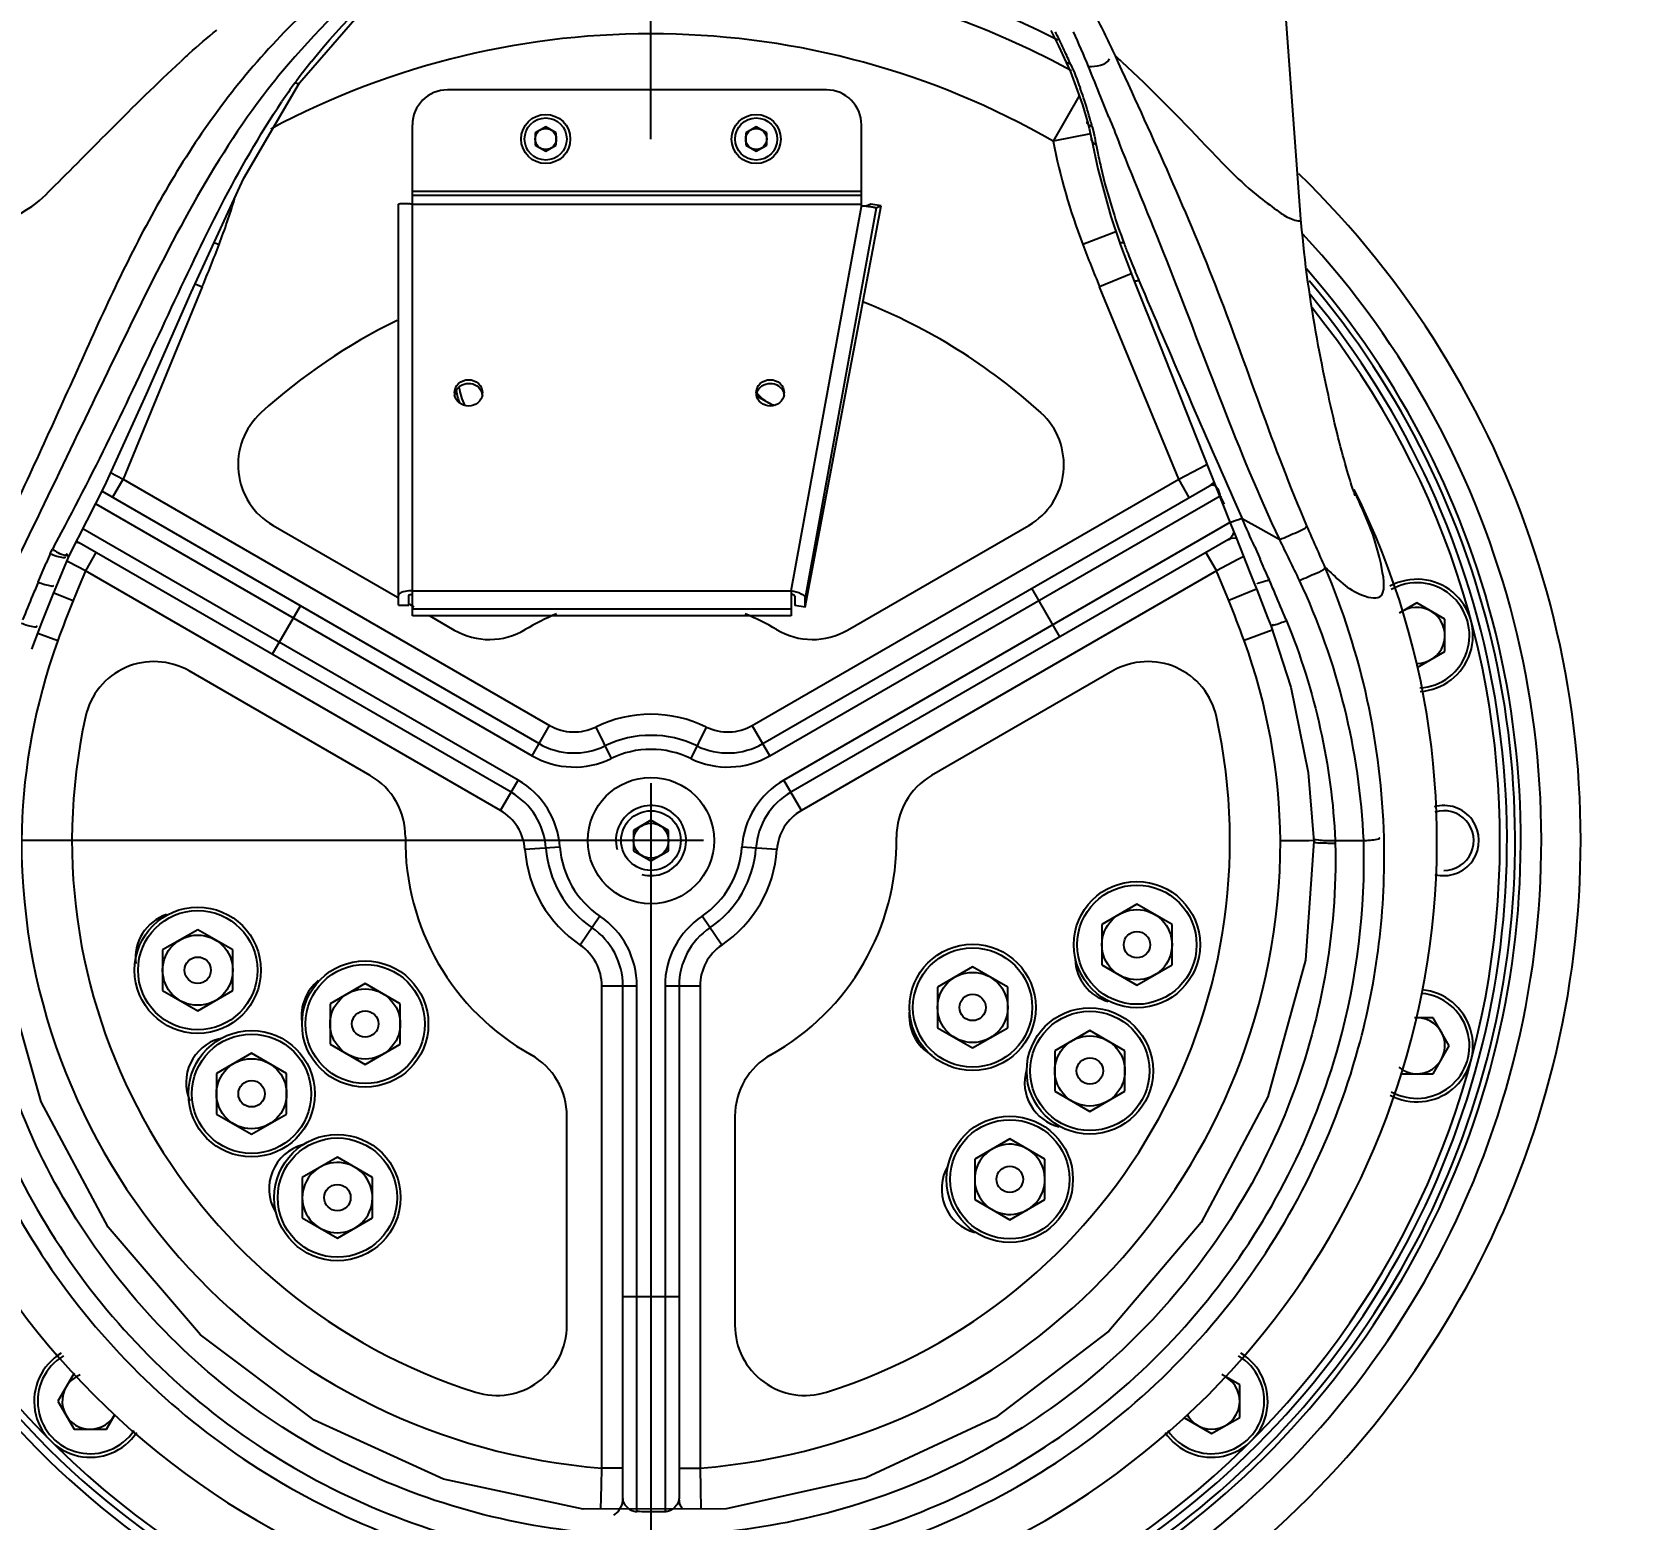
# Model space of a CAD drawing. Header units: millimetres. Extents: x 7426 to 8737, y 124 to 421.
# Drawn here: x 8497.35 to 8504.91, y 335.62 to 342.69 of the extents above; entities that cross this region are included whole.
import ezdxf

# ---------------------------------------------------------------- set-up
doc = ezdxf.new("R2010")
doc.units = ezdxf.units.MM
doc.linetypes.add('CENTER', pattern=[0.6, 0.375, -0.075, 0.075, -0.075])
for name, color, linetype in [('中心线', 7, 'Continuous'), ('外形图', 7, 'Continuous'), ('尺寸标注', 7, 'Continuous')]:
    doc.layers.add(name, color=color, linetype=linetype)
doc.styles.add('微软雅黑', font='msyh.ttc')
doc.dimstyles.new('尺寸标注_1_30比例', dxfattribs={"dimtxt": 2.1, "dimasz": 1.7, "dimexe": 0.5, "dimexo": 0.4, "dimgap": 0.5, "dimtad": 1, "dimdec": 1, "dimlfac": 30, "dimdsep": 46, "dimtxsty": '微软雅黑', "dimcen": 0.09, "dimadec": 0, "dimazin": 0, "dimtp": 0.01, "dimtm": 0.01, "dimtfac": 1, "dimtdec": 1, "dimtofl": 0, "dimtmove": 0, "dimatfit": 3, "dimfxl": 1, "dimtolj": 1, "dimarcsym": 0})

# ---------------------------------------------------------------- blocks, each defined once
blk = doc.blocks.new('*D1302')
at = {"layer": 'Defpoints', "color": 0}
for p in [(8500.291, 366.8456), (8435.7561, 338.8456), (8500.9407, 338.8456)]:
    blk.add_point(p, dxfattribs=at)
at = {"layer": '尺寸标注', "color": 0, "linetype": 'Continuous', "lineweight": -2}
for p, q in [((8499.891, 366.8456), (8435.2561, 366.8456)), ((8435.7561, 365.1456), (8435.7561, 340.5456)), ((8500.5407, 338.8456), (8435.2561, 338.8456))]:
    blk.add_line(p, q, dxfattribs=at)
at = {"layer": '尺寸标注', "color": 0}
for points in [[(8436.0394, 365.1456), (8435.4728, 365.1456), (8435.7561, 366.8456)], [(8435.4728, 340.5456), (8436.0394, 340.5456), (8435.7561, 338.8456)]]:
    blk.add_solid(points, dxfattribs=at)
at = {"layer": '尺寸标注', "color": 0, "insert": (8433.0856, 352.8456), "char_height": 2.1, "attachment_point": 2, "rotation": 90, "style": '微软雅黑'}
blk.add_mtext('\\A1;\\A1;840', dxfattribs=at)
blk = doc.blocks.new('*D1303')
at = {"layer": 'Defpoints', "color": 0}
for p in [(8435.7561, 338.8456), (8500.291, 338.8456), (8489.7818, 322.1789)]:
    blk.add_point(p, dxfattribs=at)
at = {"layer": '尺寸标注', "color": 0, "linetype": 'Continuous', "lineweight": -2}
for p, q in [((8499.891, 338.8456), (8435.2561, 338.8456)), ((8435.7561, 323.8789), (8435.7561, 337.1456)), ((8489.3818, 322.1789), (8435.2561, 322.1789))]:
    blk.add_line(p, q, dxfattribs=at)
at = {"layer": '尺寸标注', "color": 0}
for points in [[(8436.0394, 337.1456), (8435.4728, 337.1456), (8435.7561, 338.8456)], [(8435.4728, 323.8789), (8436.0394, 323.8789), (8435.7561, 322.1789)]]:
    blk.add_solid(points, dxfattribs=at)
at = {"layer": '尺寸标注', "color": 0, "insert": (8433.0843, 330.5122), "char_height": 2.1, "attachment_point": 2, "rotation": 90, "style": '微软雅黑'}
blk.add_mtext('\\A1;\\A1;500', dxfattribs=at)
blk = doc.blocks.new('*D1304')
at = {"layer": 'Defpoints', "color": 0}
for p in [(8500.291, 339.5177), (8494.6243, 322.9985), (8500.291, 311.0744)]:
    blk.add_point(p, dxfattribs=at)
at = {"layer": '外形图', "color": 0, "linetype": 'Continuous', "lineweight": -2}
for p, q in [((8500.291, 339.1177), (8500.291, 310.5744)), ((8494.6243, 322.5985), (8494.6243, 310.5744)), ((8496.3243, 311.0744), (8498.591, 311.0744))]:
    blk.add_line(p, q, dxfattribs=at)
at = {"layer": '外形图', "color": 0}
for points in [[(8496.3243, 311.3577), (8496.3243, 310.791), (8494.6243, 311.0744)], [(8498.591, 310.791), (8498.591, 311.3577), (8500.291, 311.0744)]]:
    blk.add_solid(points, dxfattribs=at)
at = {"layer": '外形图', "color": 0, "insert": (8497.4577, 313.7557), "char_height": 2.1, "attachment_point": 2, "style": '微软雅黑'}
blk.add_mtext('\\A1;\\A1;170', dxfattribs=at)
blk = doc.blocks.new('*D1307')
at = {"layer": 'Defpoints', "color": 0}
for p in [(8500.291, 392.6122), (8561.0415, 322.1789), (8566.9943, 322.1789)]:
    blk.add_point(p, dxfattribs=at)
at = {"layer": '尺寸标注', "color": 0, "lineweight": -2}
for p, q in [((8500.691, 392.6122), (8567.4943, 392.6122)), ((8566.9943, 390.9122), (8566.9943, 323.8789)), ((8561.4415, 322.1789), (8567.4943, 322.1789))]:
    blk.add_line(p, q, dxfattribs=at)
at = {"layer": '尺寸标注', "color": 0}
for points in [[(8567.2776, 390.9122), (8566.7109, 390.9122), (8566.9943, 392.6122)], [(8566.7109, 323.8789), (8567.2776, 323.8789), (8566.9943, 322.1789)]]:
    blk.add_solid(points, dxfattribs=at)
at = {"layer": '尺寸标注', "color": 0, "insert": (8565.4036, 357.3956), "char_height": 2.1, "attachment_point": 5, "rotation": 90, "style": '微软雅黑'}
blk.add_mtext('\\A1;\\A1;2113', dxfattribs=at)
blk = doc.blocks.new('*D1309')
at = {"layer": 'Defpoints', "color": 0}
for p in [(8554.0577, 338.8456), (8494.6243, 318.1913), (8554.0577, 277.8046)]:
    blk.add_point(p, dxfattribs=at)
at = {"layer": '尺寸标注', "color": 0, "lineweight": -2}
for p, q in [((8554.0577, 338.4456), (8554.0577, 277.3046)), ((8494.6243, 317.7913), (8494.6243, 277.3046)), ((8496.3243, 277.8046), (8552.3577, 277.8046))]:
    blk.add_line(p, q, dxfattribs=at)
at = {"layer": '尺寸标注', "color": 0}
for points in [[(8496.3243, 278.088), (8496.3243, 277.5213), (8494.6243, 277.8046)], [(8552.3577, 277.5213), (8552.3577, 278.088), (8554.0577, 277.8046)]]:
    blk.add_solid(points, dxfattribs=at)
at = {"layer": '尺寸标注', "color": 0, "insert": (8524.341, 279.3953), "char_height": 2.1, "attachment_point": 5, "style": '微软雅黑'}
blk.add_mtext('\\A1;\\A1;1783', dxfattribs=at)

msp = doc.modelspace()

# ---------------------------------------------------------------- linework, layer by layer
at = {"layer": '中心线', "color": 7, "linetype": 'CENTER', "ltscale": 50}
msp.add_line((8500.291, 342.1789), (8500.291, 366.8456), dxfattribs=at)
at = {"layer": '外形图', "color": 0, "linetype": 'Continuous'}
for p, q in [((8498.6214, 342.4458), (8498.9593, 342.8343)), ((8502.1902, 342.6952), (8502.2271, 342.6213)), ((8502.2271, 342.6213), (8502.2642, 342.5426)), ((8502.2845, 342.5348), (8502.2642, 342.5426)), ((8502.2642, 342.5426), (8502.2838, 342.4981)), ((8498.3575, 341.9931), (8498.622, 342.4462)), ((8502.2838, 342.4981), (8502.341, 342.3421)), ((8501.1243, 342.4122), (8499.3243, 342.4122)), ((8502.3253, 342.3848), (8502.2013, 342.169)), ((8502.4602, 342.2984), (8502.4282, 342.3785)), ((8502.341, 342.3421), (8502.3646, 342.2604)), ((8502.4665, 342.2826), (8502.4602, 342.2984)), ((8499.1577, 339.9127), (8499.1577, 342.2456)), ((8499.791, 342.2366), (8499.741, 342.2078)), ((8499.741, 342.2078), (8499.741, 342.15)), ((8499.841, 342.2078), (8499.791, 342.2366)), ((8499.841, 342.15), (8499.841, 342.2078)), ((8500.791, 342.2366), (8500.741, 342.2078)), ((8500.741, 342.2078), (8500.741, 342.15)), ((8500.841, 342.2078), (8500.791, 342.2366)), ((8500.841, 342.15), (8500.841, 342.2078)), ((8501.291, 341.859), (8501.291, 342.2456)), ((8502.3868, 342.237), (8502.3944, 342.2066)), ((8499.741, 342.15), (8499.791, 342.1212)), ((8499.791, 342.1212), (8499.841, 342.15)), ((8500.741, 342.15), (8500.791, 342.1212)), ((8500.791, 342.1212), (8500.841, 342.15)), ((8502.3783, 342.2039), (8502.2013, 342.169)), ((8502.3831, 342.1797), (8502.4136, 342.0377)), ((8502.4136, 342.0377), (8502.4761, 341.8103)), ((8501.291, 341.9289), (8499.1577, 341.9289)), ((8499.1577, 341.9122), (8501.291, 341.9122)), ((8499.091, 339.9644), (8499.091, 341.8684)), ((8501.291, 341.8684), (8499.1577, 341.8684)), ((8500.9577, 340.0328), (8501.291, 341.859)), ((8501.0234, 339.9538), (8501.3852, 341.8618)), ((8501.3613, 341.8505), (8501.0234, 339.9994)), ((8501.3359, 341.8697), (8501.3139, 341.8594)), ((8501.3852, 341.8618), (8501.3359, 341.8697)), ((8501.3852, 341.8618), (8501.3613, 341.8505)), ((8502.4761, 341.8103), (8502.5165, 341.6891)), ((8503.3836, 341.7456), (8503.3788, 341.7979)), ((8498.2161, 341.6871), (8498.2396, 341.6781)), ((8502.5, 341.7385), (8502.3424, 341.6781)), ((8502.5165, 341.6891), (8502.5214, 341.6753)), ((8502.5214, 341.6753), (8502.5686, 341.549)), ((8502.5729, 341.5381), (8502.4225, 341.4762)), ((8502.5686, 341.549), (8502.5867, 341.5031)), ((8498.1595, 341.4762), (8497.7836, 340.5626)), ((8498.1252, 341.4903), (8498.1595, 341.4762)), ((8502.4368, 341.4415), (8502.4225, 341.4762)), ((8502.7984, 340.5626), (8502.4368, 341.4415)), ((8500.7929, 340.9588), (8500.8735, 340.9123)), ((8502.8838, 340.7538), (8503.0409, 340.3579)), ((8502.9021, 340.6171), (8502.9335, 340.6336)), ((8497.7242, 340.5938), (8497.7836, 340.5626)), ((8497.7336, 340.476), (8497.7836, 340.5626)), ((8497.7836, 340.5626), (8499.8097, 339.3928)), ((8500.7722, 339.3928), (8502.7984, 340.5626)), ((8500.8222, 339.3062), (8502.9669, 340.5444)), ((8502.7984, 340.5626), (8502.895, 340.6134)), ((8502.8484, 340.476), (8502.7984, 340.5626)), ((8502.895, 340.6134), (8502.9021, 340.6171)), ((8497.6835, 340.505), (8499.7597, 339.3062)), ((8500.8556, 339.2485), (8502.9954, 340.4839)), ((8502.9988, 340.4788), (8502.9988, 340.4787)), ((8503.0581, 340.4685), (8503.0963, 340.3825)), ((8503.6369, 340.4839), (8503.637, 340.4836)), ((8497.6532, 340.4455), (8499.7264, 339.2485)), ((8499.6597, 339.133), (8497.5925, 340.3266)), ((8498.496, 340.3426), (8499.0863, 340.0019)), ((8503.0414, 340.3566), (8500.9222, 339.133)), ((8501.2252, 339.8457), (8502.086, 340.3426)), ((8503.0409, 340.3579), (8503.0719, 340.2803)), ((8503.0963, 340.3825), (8503.0992, 340.3759)), ((8503.0992, 340.3759), (8503.1885, 340.3261)), ((8503.1885, 340.3261), (8503.2777, 340.2762)), ((8497.4536, 340.2413), (8497.4903, 340.3093)), ((8497.5602, 340.2632), (8497.5754, 340.2595)), ((8499.6264, 339.0753), (8497.5753, 340.2595)), ((8503.035, 340.2759), (8500.9556, 339.0753)), ((8503.035, 340.2759), (8503.0363, 340.2766)), ((8503.1591, 340.2412), (8503.1848, 340.183)), ((8497.3992, 340.1189), (8497.4182, 340.1637)), ((8497.45, 340.0114), (8497.5225, 340.1881)), ((8497.5264, 340.1682), (8497.5161, 340.1736)), ((8497.5225, 340.1881), (8497.5285, 340.201)), ((8497.6044, 340.1272), (8497.5264, 340.1682)), ((8497.5286, 340.2012), (8497.5287, 340.2014)), ((8497.6544, 340.2138), (8497.6044, 340.1272)), ((8502.9276, 340.2138), (8502.9776, 340.1272)), ((8503.0785, 340.1803), (8502.9776, 340.1272)), ((8503.094, 340.1884), (8503.0785, 340.1803)), ((8503.1075, 340.1955), (8503.094, 340.1884)), ((8497.3802, 340.0739), (8497.3992, 340.1189)), ((8497.6044, 340.1272), (8497.5753, 340.0565)), ((8499.5764, 338.9887), (8497.6044, 340.1272)), ((8502.9776, 340.1272), (8501.0056, 338.9887)), ((8503.0358, 339.9857), (8502.9776, 340.1272)), ((8503.2247, 340.092), (8503.2279, 340.0846)), ((8497.4548, 340.0233), (8497.5462, 339.9857)), ((8497.5753, 340.0565), (8497.5462, 339.9857)), ((8499.1577, 340.0328), (8500.9577, 340.0328)), ((8500.9577, 340.0328), (8500.9577, 339.9127)), ((8502.234, 339.8134), (8502.1007, 340.0444)), ((8503.168, 340.0401), (8503.0358, 339.9857)), ((8503.1588, 340.0632), (8503.1704, 340.034)), ((8498.4923, 339.7301), (8498.6256, 339.961)), ((8499.091, 339.9644), (8499.141, 339.9644)), ((8499.141, 339.9644), (8499.141, 340.01)), ((8499.1435, 339.9688), (8499.1642, 339.9569)), ((8500.9577, 339.9456), (8499.1577, 339.9456)), ((8500.9741, 340.0074), (8500.9741, 339.9618)), ((8501.0234, 339.9538), (8500.9741, 339.9618)), ((8501.0234, 339.9538), (8501.0234, 339.9994)), ((8503.9293, 339.9744), (8503.8459, 339.9263)), ((8504.0626, 339.8974), (8503.9293, 339.9744)), ((8500.9577, 339.9127), (8499.1577, 339.9127)), ((8499.2407, 339.9127), (8499.3568, 339.8457)), ((8503.307, 339.8977), (8503.3105, 339.8891)), ((8504.0626, 339.7435), (8504.0626, 339.8974)), ((8497.3499, 339.7556), (8497.389, 339.8597)), ((8497.3785, 339.8307), (8497.4731, 339.7965)), ((8503.2426, 339.8449), (8503.1089, 339.7965)), ((8503.9312, 339.6676), (8504.0626, 339.7435)), ((8498.9578, 339.1545), (8498.097, 339.6515)), ((8502.485, 339.6515), (8501.6242, 339.1545)), ((8499.7264, 339.2485), (8499.8097, 339.3928)), ((8500.0285, 339.3851), (8500.1014, 339.2352)), ((8500.5535, 339.3851), (8500.4806, 339.2352)), ((8500.8556, 339.2485), (8500.7722, 339.3928)), ((8499.5764, 338.9887), (8499.6597, 339.133)), ((8501.0056, 338.9887), (8500.9222, 339.133)), ((8500.291, 338.9418), (8500.2077, 338.8937)), ((8500.2077, 338.8937), (8500.2077, 338.7974)), ((8500.3743, 338.8937), (8500.291, 338.9418)), ((8500.3743, 338.7974), (8500.3743, 338.8937)), ((8499.8587, 338.8149), (8499.6925, 338.8031)), ((8500.8895, 338.8031), (8500.7232, 338.8149)), ((8503.4156, 338.8451), (8503.2815, 338.8438)), ((8503.4415, 338.8453), (8503.4156, 338.8451)), ((8503.4388, 338.8595), (8503.4393, 338.8435)), ((8503.4389, 338.8554), (8503.4389, 338.8554)), ((8503.5414, 338.8456), (8503.677, 338.8456)), ((8503.5414, 338.8456), (8503.5419, 338.8313)), ((8500.2077, 338.7974), (8500.291, 338.7493)), ((8500.291, 338.7493), (8500.3743, 338.7974)), ((8502.5996, 338.5434), (8502.4329, 338.4471)), ((8502.7662, 338.4471), (8502.5996, 338.5434)), ((8500.0483, 338.4865), (8499.955, 338.3485)), ((8500.627, 338.3485), (8500.5337, 338.4865)), ((8502.4329, 338.4471), (8502.4329, 338.2547)), ((8502.7662, 338.2547), (8502.7662, 338.4471)), ((8498.1379, 338.4219), (8497.9712, 338.3257)), ((8498.3045, 338.3257), (8498.1379, 338.4219)), ((8497.9712, 338.3257), (8497.9712, 338.1332)), ((8498.3045, 338.1332), (8498.3045, 338.3257)), ((8501.8191, 338.2451), (8501.6524, 338.1489)), ((8501.9858, 338.1489), (8501.8191, 338.2451)), ((8502.4329, 338.2547), (8502.5996, 338.1585)), ((8502.5996, 338.1585), (8502.7662, 338.2547)), ((8497.9712, 338.1332), (8498.1379, 338.037)), ((8498.1379, 338.037), (8498.3045, 338.1332)), ((8498.9334, 338.1666), (8498.7667, 338.0703)), ((8499.1001, 338.0703), (8498.9334, 338.1666)), ((8500.0577, 338.1551), (8500.2243, 338.1551)), ((8500.0577, 335.8641), (8500.0577, 338.1551)), ((8500.1577, 335.7198), (8500.1577, 338.1551)), ((8500.2243, 335.6564), (8500.2243, 338.1551)), ((8500.3577, 338.1551), (8500.5243, 338.1551)), ((8500.3577, 338.1551), (8500.3577, 335.6564)), ((8500.4243, 338.1551), (8500.4243, 335.7198)), ((8500.5243, 338.1551), (8500.5243, 335.8641)), ((8501.6524, 338.1489), (8501.6524, 337.9564)), ((8501.9858, 337.9564), (8501.9858, 338.1489)), ((8498.7667, 338.0703), (8498.7667, 337.8779)), ((8499.1001, 337.8779), (8499.1001, 338.0703)), ((8504.0063, 338.004), (8503.9177, 338.004)), ((8504.0833, 337.8707), (8504.0063, 338.004)), ((8501.6524, 337.9564), (8501.8191, 337.8602)), ((8501.8191, 337.8602), (8501.9858, 337.9564)), ((8502.376, 337.9435), (8502.2093, 337.8473)), ((8502.5427, 337.8473), (8502.376, 337.9435)), ((8498.3937, 337.8351), (8498.2271, 337.7389)), ((8498.5604, 337.7389), (8498.3937, 337.8351)), ((8498.7667, 337.8779), (8498.9334, 337.7817)), ((8498.9334, 337.7817), (8499.1001, 337.8779)), ((8502.2093, 337.8473), (8502.2093, 337.6548)), ((8502.5427, 337.6548), (8502.5427, 337.8473)), ((8504.0063, 337.7373), (8504.0833, 337.8707)), ((8498.2271, 337.7389), (8498.2271, 337.5464)), ((8498.5604, 337.5464), (8498.5604, 337.7389)), ((8503.8523, 337.7373), (8504.0063, 337.7373)), ((8502.2093, 337.6548), (8502.376, 337.5586)), ((8502.376, 337.5586), (8502.5427, 337.6548)), ((8498.2271, 337.5464), (8498.3937, 337.4502)), ((8498.3937, 337.4502), (8498.5604, 337.5464)), ((8499.892, 336.5425), (8499.892, 337.5365)), ((8500.69, 337.5365), (8500.69, 336.5425)), ((8501.9957, 337.4285), (8501.829, 337.3322)), ((8502.1624, 337.3322), (8501.9957, 337.4285)), ((8498.8015, 337.3415), (8498.6348, 337.2453)), ((8498.9681, 337.2453), (8498.8015, 337.3415)), ((8501.829, 337.3322), (8501.829, 337.1398)), ((8502.1624, 337.1398), (8502.1624, 337.3322)), ((8498.6348, 337.2453), (8498.6348, 337.0528)), ((8498.9681, 337.0528), (8498.9681, 337.2453)), ((8501.829, 337.1398), (8501.9957, 337.0436)), ((8501.9957, 337.0436), (8502.1624, 337.1398)), ((8498.6348, 337.0528), (8498.8015, 336.9566)), ((8498.8015, 336.9566), (8498.9681, 337.0528)), ((8500.1577, 336.6789), (8500.4243, 336.6789)), ((8497.5506, 336.3155), (8497.4736, 336.1821)), ((8503.0878, 336.2591), (8503.0033, 336.3079)), ((8503.0878, 336.1051), (8503.0878, 336.2591)), ((8497.4736, 336.1821), (8497.5506, 336.0488)), ((8497.7045, 336.0488), (8497.7454, 336.1196)), ((8502.8228, 336.1041), (8502.9544, 336.0282)), ((8502.9544, 336.0282), (8503.0878, 336.1051)), ((8497.5506, 336.0488), (8497.7045, 336.0488)), ((8500.0558, 335.7815), (8500.0577, 335.8641)), ((8500.1577, 335.8641), (8500.0577, 335.8641)), ((8500.4243, 335.8641), (8500.5243, 335.8641)), ((8500.5243, 335.8641), (8500.5265, 335.7674)), ((8500.0533, 335.6681), (8500.0558, 335.7815)), ((8500.1577, 335.7199), (8500.1526, 335.6892)), ((8500.4285, 335.6919), (8500.4243, 335.7199)), ((8500.5265, 335.7674), (8500.5287, 335.6691)), ((8500.3577, 335.6564), (8500.3133, 335.6557)), ((8500.4408, 335.6697), (8500.4285, 335.6919))]:
    msp.add_line(p, q, dxfattribs=at)
for points in [[(8503.3788, 341.7981), (8502.9661, 347.4023), (8502.745, 353.2177), (8502.7352, 359.0645), (8502.9342, 364.7643)], [(8502.3647, 342.2602), (8502.3722, 342.23), (8502.3822, 342.1842), (8502.3831, 342.1796)], [(8497.5286, 340.2012), (8497.6967, 340.5309), (8497.8943, 340.9666), (8498.1064, 341.4495), (8498.3575, 341.9931)], [(8503.5674, 340.716), (8503.5618, 340.7376), (8503.5561, 340.7598), (8503.5504, 340.7828), (8503.5446, 340.8064), (8503.5387, 340.8307), (8503.5328, 340.8556), (8503.5269, 340.8812), (8503.5209, 340.9073), (8503.5149, 340.9341), (8503.5089, 340.9614), (8503.5029, 340.9894), (8503.4969, 341.0178), (8503.4908, 341.0468), (8503.4848, 341.0763), (8503.4789, 341.1062), (8503.4729, 341.1366), (8503.4671, 341.1674), (8503.4612, 341.1985), (8503.4555, 341.23), (8503.4498, 341.2617), (8503.4443, 341.2936), (8503.4388, 341.326), (8503.4333, 341.3595), (8503.4278, 341.3937), (8503.4225, 341.4285), (8503.4172, 341.4639), (8503.4122, 341.4994), (8503.4073, 341.5351), (8503.4027, 341.5708), (8503.3984, 341.6062), (8503.3943, 341.6414), (8503.3905, 341.6763), (8503.387, 341.711), (8503.3836, 341.7456)], [(8502.5867, 341.5031), (8502.7077, 341.1996), (8502.8838, 340.7538)], [(8503.637, 340.4836), (8503.6366, 340.4846), (8503.636, 340.4862), (8503.6351, 340.4886), (8503.6339, 340.492), (8503.6324, 340.4963), (8503.6305, 340.5017), (8503.6283, 340.5082), (8503.6257, 340.5158), (8503.6228, 340.5246), (8503.6195, 340.5347), (8503.6159, 340.546), (8503.612, 340.5584), (8503.6078, 340.5721), (8503.6033, 340.5869), (8503.5986, 340.6028), (8503.5938, 340.6196), (8503.5887, 340.6373), (8503.5836, 340.6558), (8503.5783, 340.6751), (8503.5729, 340.6952), (8503.5674, 340.716)], [(8502.9654, 340.5481), (8502.9514, 340.5357), (8502.9461, 340.5324)], [(8502.9954, 340.4839), (8502.9983, 340.4798), (8502.9988, 340.4788)], [(8503.0363, 340.2766), (8503.0472, 340.2817), (8503.0703, 340.2844)], [(8503.0719, 340.2803), (8503.1365, 340.1187), (8503.1588, 340.0632)], [(8497.4373, 340.2085), (8497.4405, 340.2158), (8497.4439, 340.223), (8497.4475, 340.2299)], [(8503.1704, 340.034), (8503.2206, 339.9056), (8503.235, 339.868)], [(8497.389, 339.8597), (8497.3988, 339.8844), (8497.45, 340.0114)], [(8503.235, 339.868), (8503.3306, 339.5746), (8503.413, 339.1694), (8503.4387, 338.8596)], [(8500.6485, 335.6704), (8499.9687, 335.6681), (8499.3057, 335.811), (8498.6908, 336.0916), (8498.1516, 336.4967), (8497.7124, 337.0081), (8497.3934, 337.604), (8497.2111, 338.2578), (8497.1723, 338.8426)], [(8503.4394, 338.8435), (8503.4004, 338.2771), (8503.2208, 337.6275), (8502.9047, 337.0306), (8502.4669, 336.5148), (8501.9276, 336.1043), (8501.312, 335.8183), (8500.6485, 335.6704)], [(8500.1526, 335.6892), (8500.1335, 335.6569), (8500.1133, 335.6409)]]:
    msp.add_lwpolyline(points, dxfattribs=at)
for centre, radius in [((8499.791, 342.1789), 0.1167), ((8500.791, 342.1789), 0.1167), ((8499.791, 342.1789), 0.1), ((8499.791, 342.1789), 0.05), ((8500.791, 342.1789), 0.1), ((8500.791, 342.1789), 0.05), ((8500.291, 338.8456), 0.3), ((8500.291, 338.8456), 0.1417), ((8500.291, 338.8456), 0.0833), ((8502.5996, 338.3509), 0.3), ((8502.5996, 338.3509), 0.2833), ((8498.1379, 338.2295), 0.3), ((8498.1379, 338.2295), 0.2833), ((8502.5996, 338.3509), 0.1667), ((8498.1379, 338.2295), 0.1667), ((8501.8191, 338.0527), 0.3), ((8502.5996, 338.3509), 0.0627), ((8498.1379, 338.2295), 0.0627), ((8498.9334, 337.9741), 0.3), ((8501.8191, 338.0527), 0.2833), ((8498.9334, 337.9741), 0.2833), ((8501.8191, 338.0527), 0.1667), ((8498.9334, 337.9741), 0.1667), ((8501.8191, 338.0527), 0.0627), ((8502.376, 337.751), 0.3), ((8498.9334, 337.9741), 0.0627), ((8502.376, 337.751), 0.2833), ((8498.3937, 337.6426), 0.3), ((8498.3937, 337.6426), 0.2833), ((8502.376, 337.751), 0.1667), ((8498.3937, 337.6426), 0.1667), ((8502.376, 337.751), 0.0627), ((8498.3937, 337.6426), 0.0627), ((8501.9957, 337.236), 0.3), ((8501.9957, 337.236), 0.2833), ((8498.8015, 337.1491), 0.3), ((8498.8015, 337.1491), 0.2833), ((8501.9957, 337.236), 0.0627), ((8498.8015, 337.1491), 0.0627)]:
    msp.add_circle(centre, radius, dxfattribs=at)
at = {"layer": '外形图', "color": 0}
for radius, start, end in [(53.7667, 295, 170), (11.8395, 290.37695, 103.14596)]:
    msp.add_arc((8500.291, 338.8456), radius, start, end, dxfattribs=at)
at = {"layer": '外形图', "color": 0, "linetype": 'Continuous'}
for centre, radius, start, end in [((8500.291, 338.8456), 4.2667, 63.0587, 106.59359), ((8500.291, 338.8456), 4.1667, 61.35628, 109.65795), ((8500.291, 338.8456), 3.8333, 60.1099, 118.11776), ((8499.5837, 341.3716), 2.9401, 25.08888, 26.61999), ((8500.8627, 339.5227), 4.1256, 132.08216, 132.8713), ((8498.2378, 340.7396), 4.4271, 24.12247, 25.111), ((8501.1361, 340.3479), 3.3723, 139.56027, 141.56274), ((8500.7148, 340.9005), 2.6192, 141.0291, 143.5438), ((8497.0388, 340.1994), 5.7421, 23.99924, 24.15251), ((8488.5816, 336.8632), 14.9046, 21.71833, 22.31669), ((8499.253, 339.0163), 4.8148, 47.14393, 47.64164), ((8500.778, 340.8547), 2.6974, 143.84493, 146.15405), ((8500.8262, 340.8171), 2.7584, 143.52537, 143.80583), ((8499.3243, 342.2456), 0.1667, 90, 180), ((8501.1243, 342.2456), 0.1667, 0, 90), ((8500.4308, 341.7347), 2.0195, 18.48406, 19.91507), ((8500.4565, 341.7419), 1.9928, 15.19068, 18.52222), ((8541.1711, 357.7806), 41.6921, 201.82202, 202.00134), ((8500.6739, 341.8019), 1.7673, 14.25157, 15.15875), ((8505.1448, 342.7493), 3.0002, 191.15238, 200.91772), ((8504.8011, 342.6022), 2.4372, 190.67185, 191.40705), ((8504.9346, 342.6296), 2.5735, 191.41573, 193.08385), ((8500.291, 338.8456), 4.4167, 295, 45.82027), ((8505.2068, 342.6943), 2.8533, 193.11285, 197.55263), ((8495.4537, 342.7441), 2.9829, 339.06189, 343.45129), ((8499.1119, 341.6581), 0.2152, 82.0937, 82.37647), ((8499.1119, 341.6578), 0.2155, 77.73354, 82.10947), ((8501.3078, 341.6391), 0.2205, 89.75229, 94.37201), ((8501.3079, 341.6329), 0.2267, 88.93694, 89.78767), ((8501.3079, 341.6326), 0.227, 88.43478, 88.93727), ((8505.3396, 342.7345), 2.992, 197.51902, 200.52807), ((8490.0861, 344.798), 8.73, 337.63511, 339.06098), ((8500.291, 338.8456), 4.2299, 288.32406, 42.92596), ((8510.4958, 344.798), 8.73, 200.93902, 202.36489), ((8506.6503, 343.225), 4.3916, 200.52505, 201.25478), ((8506.6966, 343.2431), 4.4412, 201.25545, 202.49918), ((8500.291, 338.8456), 4.1321, 288.38672, 41.10182), ((8506.715, 343.2506), 4.4611, 202.49801, 203.01432), ((8500.291, 338.8456), 4.1052, 288.39584, 40.38153), ((8500.291, 338.8456), 4.0333, 141.14922, 38.85901), ((8500.291, 338.8456), 4.0667, 279.46757, 39.63713), ((8500.291, 338.8456), 2.75, 47.64054, 68.46044), ((8500.291, 338.8456), 2.75, 116.01549, 132.35946), ((8499.6597, 341.0392), 0.2833, 187.75612, 206.56916), ((8499.4166, 340.9726), 0.059, 180.02289, 188.47194), ((8499.4173, 340.9553), 0.0597, 163.58443, 171.58659), ((8499.417, 340.9554), 0.0594, 162.49681, 163.57897), ((8499.6597, 341.0392), 0.3, 190.69465, 202.67954), ((8499.4316, 340.9554), 0.0594, 16.41933, 17.63113), ((8499.4313, 340.9553), 0.0597, 8.40398, 16.41407), ((8499.432, 340.9726), 0.059, 351.51544, 359.97682), ((8500.85, 340.9726), 0.059, 180.02297, 188.43048), ((8500.8506, 340.9553), 0.0597, 163.58427, 171.54259), ((8500.8504, 340.9554), 0.0594, 162.49537, 163.57885), ((8500.9271, 341.0737), 0.1667, 216.86135, 253.69449), ((8500.8649, 340.9554), 0.0594, 16.42015, 17.57706), ((8500.8647, 340.9553), 0.0597, 8.42307, 16.41482), ((8500.8653, 340.9726), 0.059, 351.535, 359.9769), ((8498.6627, 340.6313), 0.3333, 132.35946, 240), ((8501.9193, 340.6313), 0.3333, 300, 47.64054), ((8500.291, 338.8456), 3.7338, 153.46491, 26.53071), ((8502.6216, 340.3443), 0.399, 20.48286, 21.30503), ((8494.5991, 336.3447), 9.3612, 25.96524, 26.24233), ((8501.204, 339.3604), 2.6846, 24.77042, 25.44448), ((8501.2714, 339.3916), 2.6103, 24.5512, 24.76834), ((8475.6585, 328.0857), 30.0672, 23.84581, 24.12681), ((8501.8093, 337.9135), 4.9387, 151.87907, 152.02946), ((8497.5967, 340.2941), 0.0408, 216.00462, 226.13727), ((8516.2088, 332.175), 20.4183, 156.8309, 156.96756), ((8470.3838, 325.759), 35.8323, 23.57825, 23.73706), ((8509.2231, 335.061), 12.8602, 157.05752, 157.36483), ((8499.1576, 339.8431), 0.1897, 89.96811, 95.0141), ((8494.7324, 336.3787), 9.2686, 23.12344, 23.56776), ((8494.7288, 336.3773), 9.2725, 22.31292, 23.12295), ((8503.9293, 339.8204), 0.2667, 273.37988, 118.6396), ((8503.9293, 339.8204), 0.25, 273.14455, 119.28007), ((8509.0285, 335.1419), 12.6494, 157.36381, 157.93511), ((8501.8856, 338.2002), 4.6924, 157.63526, 160.11212), ((8498.6963, 338.2002), 4.6924, 19.88788, 22.36474), ((8503.9293, 339.8204), 0.1333, 269.61763, 120), ((8500.291, 338.8456), 1.1667, 112.58279, 120.77517), ((8500.291, 338.8456), 1.1667, 59.22483, 67.41721), ((8500.1856, 338.8152), 2.8846, 160.1124, 161.63549), ((8499.5235, 340.1343), 0.3333, 240, 300.77517), ((8501.0585, 340.1343), 0.3333, 239.22483, 300), ((8500.2095, 338.8088), 2.9092, 161.6638, 179.3106), ((8497.9303, 339.3628), 0.3333, 60, 167.64054), ((8502.6516, 339.3628), 0.3333, 12.35946, 120), ((8500.291, 338.8456), 2.75, 167.64054, 252.35946), ((8500.291, 338.8456), 0.6, 64.0558, 115.9442), ((8500.291, 338.8456), 2.75, 287.64054, 12.35946), ((8499.9264, 339.5949), 0.2333, 240, 295.9442), ((8500.291, 338.8456), 0.5, 64.0558, 115.9442), ((8500.6556, 339.5949), 0.2333, 244.0558, 300), ((8499.9264, 339.5949), 0.3333, 240, 295.9442), ((8500.291, 338.8456), 0.4333, 64.0558, 115.9442), ((8500.6556, 339.5949), 0.3333, 244.0558, 300), ((8499.9264, 339.5949), 0.4, 240, 295.9442), ((8500.6556, 339.5949), 0.4, 244.0558, 300), ((8498.7911, 338.8658), 0.3333, 359.22483, 60), ((8499.4597, 338.7866), 0.4, 4.0558, 60), ((8501.1222, 338.7866), 0.4, 120, 175.9442), ((8501.7909, 338.8658), 0.3333, 120, 180.77517), ((8499.4597, 338.7866), 0.3333, 4.0558, 60), ((8501.1222, 338.7866), 0.3333, 120, 175.9442), ((8499.4597, 338.7866), 0.2333, 4.0558, 60), ((8500.291, 338.8456), 0.1667, 255, 195), ((8501.1222, 338.7866), 0.2333, 120, 175.9442), ((8504.0577, 338.8456), 0.1667, 255, 105.95262), ((8504.0577, 338.8456), 0.1417, 270, 107.57168), ((8500.291, 338.8456), 2.9906, 180.03285, 265.52507), ((8500.291, 338.8456), 1.1667, 179.22483, 240.77517), ((8500.291, 338.8456), 0.6, 184.0558, 235.9442), ((8500.291, 338.8456), 0.5, 184.0558, 235.9442), ((8500.291, 338.8456), 0.4333, 184.0558, 235.9442), ((8500.291, 338.8456), 2.9906, 274.47493, 359.96715), ((8500.291, 338.8456), 0.4333, 304.0558, 355.9442), ((8500.291, 338.8456), 0.5, 304.0558, 355.9442), ((8500.291, 338.8456), 0.6, 304.0558, 355.9442), ((8500.291, 338.8456), 1.1667, 299.22483, 0.77517), ((8500.35, 338.7588), 3.3282, 344.59143, 1.49416), ((8500.3324, 338.7715), 3.4421, 344.62735, 1.47802), ((8498.0593, 338.2891), 0.2167, 108.64061, 187.5), ((8499.8243, 338.1551), 0.3333, 0, 55.9442), ((8499.8243, 338.1551), 0.4, 0, 55.9442), ((8500.7577, 338.1551), 0.4, 124.0558, 180), ((8500.7577, 338.1551), 0.3333, 124.0558, 180), ((8499.8243, 338.1551), 0.2333, 0, 55.9442), ((8500.7577, 338.1551), 0.2333, 124.0558, 180), ((8502.5227, 338.2891), 0.2167, 182, 254.12319), ((8498.8476, 338.0122), 0.2167, 129.15209, 187.5), ((8503.9293, 337.8707), 0.2667, 241.74081, 84.49624), ((8503.9293, 337.8707), 0.25, 240.98394, 84.47439), ((8501.7344, 338.0122), 0.2167, 172.5, 240), ((8503.9293, 337.8707), 0.1333, 230.29107, 90), ((8498.2991, 337.6956), 0.2167, 105.60322, 203.5), ((8499.5586, 337.5365), 0.3333, 0, 60.77517), ((8501.0233, 337.5365), 0.3333, 119.22483, 180), ((8502.2829, 337.6956), 0.2167, 163.73743, 256), ((8500.291, 338.8456), 4.0667, 199.06911, 265.93074), ((8498.6933, 337.1911), 0.2167, 105.33273, 209.97925), ((8501.9957, 337.236), 0.1667, 300.17919, 300), ((8500.291, 338.8456), 4.1052, 201.39584, 263.60416), ((8498.8015, 337.1491), 0.1667, 62.72796, 60), ((8501.8887, 337.1911), 0.2167, 150, 254.03065), ((8499.5586, 336.5425), 0.3333, 252.35946, 0), ((8501.0233, 336.5425), 0.3333, 180, 287.64054), ((8497.6276, 336.1821), 0.2667, 121.41641, 325.9978), ((8497.6276, 336.1821), 0.25, 120.71485, 326.15224), ((8502.9544, 336.1821), 0.2667, 214.00268, 58.60674), ((8502.9544, 336.1821), 0.25, 213.84622, 59.2853), ((8497.6276, 336.1821), 0.1333, 110.9135, 330), ((8502.9544, 336.1821), 0.1333, 207.87351, 60)]:
    msp.add_arc(centre, radius, start, end, dxfattribs=at)
for points in [[(8498.6784, 342.5478), (8498.9764, 342.916), (8499.3635, 343.235), (8499.7986, 343.4224)], [(8499.0809, 343.0391), (8498.8988, 342.8838), (8498.7247, 342.7174), (8498.5695, 342.5353)], [(8502.497, 342.5742), (8502.4668, 342.6397), (8502.4356, 342.7049), (8502.4015, 342.7685)], [(8498.0978, 342.5847), (8498.1404, 342.6231), (8498.1839, 342.6606), (8498.2286, 342.6965)], [(8502.3698, 342.5228), (8502.3469, 342.5784), (8502.3233, 342.6337), (8502.2978, 342.6882)], [(8502.2845, 342.5348), (8502.3009, 342.498), (8502.3158, 342.4605), (8502.3295, 342.4226)], [(8502.3698, 342.5228), (8502.4055, 342.523), (8502.4532, 342.5286), (8502.47, 342.5601)], [(8502.7542, 341.5696), (8502.6762, 341.7676), (8502.595, 341.9643), (8502.5152, 342.1616)], [(8503.2777, 340.2762), (8503.0791, 340.6968), (8502.9247, 341.1369), (8502.7542, 341.5696)], [(8502.609, 341.5065), (8502.7564, 341.1595), (8502.9051, 340.8131), (8503.0581, 340.4685)], [(8503.4936, 340.1431), (8503.4655, 340.2091), (8503.4358, 340.2745), (8503.4075, 340.3404)], [(8503.3716, 340.082), (8503.341, 340.147), (8503.3088, 340.2114), (8503.2777, 340.2762)], [(8503.7733, 338.8603), (8503.7628, 339.2978), (8503.665, 339.7404), (8503.4936, 340.1431)], [(8503.6771, 338.8456), (8503.6584, 339.2697), (8503.5524, 339.6979), (8503.3716, 340.082)], [(8503.3105, 339.8891), (8503.4454, 339.5594), (8503.5258, 339.2015), (8503.5415, 338.8456)], [(8503.2815, 338.8438), (8503.2781, 339.1665), (8503.2187, 339.493), (8503.1089, 339.7965)], [(8500.4243, 335.7198), (8500.4243, 335.7002), (8500.4096, 335.6815), (8500.3941, 335.6695)], [(8500.3133, 335.6557), (8500.2838, 335.6554), (8500.2543, 335.6557), (8500.2249, 335.6576)]]:
    msp.add_open_spline(points, degree=3, dxfattribs=at)
for points, knots in [([(8499.0115, 343.1095), (8498.7885, 342.9234), (8498.3585, 342.5318), (8497.8827, 341.798), (8497.5327, 341.0037), (8497.2895, 340.476), (8497.1659, 340.2121)], [0, 0, 0, 0, 0.250806, 0.498274, 0.748334, 1, 1, 1, 1]), ([(8497.2031, 341.7975), (8497.2012, 341.7758), (8497.3487, 341.8481), (8497.5365, 342.0316), (8497.8408, 342.3467), (8498.0559, 342.5463)], [0, 0, 0, 0, 0.056918, 0.23215, 1, 1, 1, 1]), ([(8503.4075, 340.3404), (8503.2462, 340.716), (8502.9994, 341.4833), (8502.6624, 342.2145), (8502.4973, 342.5739)], [0, 0, 0, 0, 0.508185, 1, 1, 1, 1]), ([(8502.5278, 342.5459), (8502.6653, 342.4183), (8502.8834, 342.1962), (8503.1102, 341.9518), (8503.2675, 341.8385), (8503.3117, 341.805), (8503.3801, 341.7831), (8503.3788, 341.798)], [0, 0, 0, 0, 0.4907, 0.803529, 0.899034, 0.961037, 1, 1, 1, 1]), ([(8498.4946, 342.4443), (8498.2261, 342.106), (8497.8249, 341.3267), (8497.4575, 340.5442), (8497.2657, 340.1534)], [0, 0, 0, 0, 0.498022, 1, 1, 1, 1]), ([(8498.6001, 342.4461), (8498.6045, 342.4446), (8498.6112, 342.4426), (8498.6195, 342.444), (8498.6211, 342.446)], [0, 0, 0, 0, 0.636774, 1, 1, 1, 1]), ([(8497.4903, 340.3093), (8497.6736, 340.6477), (8497.996, 341.3426), (8498.3247, 342.04), (8498.5377, 342.357)], [0, 0, 0, 0, 0.501938, 1, 1, 1, 1]), ([(8502.3868, 342.237), (8502.381, 342.2397), (8502.3709, 342.2441), (8502.3628, 342.2551), (8502.3635, 342.26)], [0, 0, 0, 0, 0.563813, 1, 1, 1, 1]), ([(8502.3944, 342.2066), (8502.3955, 342.2018), (8502.3977, 342.1923), (8502.3997, 342.1827), (8502.4006, 342.178)], [0, 0, 0, 0, 0.504096, 1, 1, 1, 1]), ([(8502.406, 342.1509), (8502.4003, 342.1542), (8502.3903, 342.1623), (8502.3843, 342.1739), (8502.3832, 342.1797)], [0, 0, 0, 0, 0.529891, 1, 1, 1, 1]), ([(8502.4006, 342.178), (8502.4014, 342.1735), (8502.4029, 342.1648), (8502.4041, 342.156), (8502.4045, 342.1517)], [0, 0, 0, 0, 0.506098, 1, 1, 1, 1]), ([(8499.091, 341.8684), (8499.091, 341.8698), (8499.0973, 341.8719), (8499.1061, 341.8731), (8499.1222, 341.8733), (8499.1338, 341.8723), (8499.1404, 341.8714)], [0, 0, 0, 0, 0.086732, 0.292651, 0.606727, 1, 1, 1, 1]), ([(8501.3141, 341.8595), (8501.3164, 341.8595), (8501.325, 341.8591), (8501.3336, 341.8582), (8501.3397, 341.8573)], [0, 0, 0, 0, 0.272626, 1, 1, 1, 1]), ([(8501.3397, 341.8573), (8501.3449, 341.8565), (8501.3518, 341.8552), (8501.3587, 341.8525), (8501.3609, 341.8512), (8501.3613, 341.8505)], [0, 0, 0, 0, 0.69116, 0.895263, 1, 1, 1, 1]), ([(8502.5376, 341.6853), (8502.5328, 341.6849), (8502.526, 341.6844), (8502.5175, 341.6868), (8502.5165, 341.6891)], [0, 0, 0, 0, 0.658518, 1, 1, 1, 1]), ([(8502.609, 341.5065), (8502.6038, 341.505), (8502.5979, 341.5043), (8502.5879, 341.5013), (8502.5868, 341.5032)], [0, 0, 0, 0, 0.712211, 1, 1, 1, 1]), ([(8499.3577, 340.9725), (8499.3577, 340.9887), (8499.3731, 341.0228), (8499.4243, 341.0415), (8499.4755, 341.0228), (8499.491, 340.9887), (8499.491, 340.9725)], [0, 0, 0, 0, 0.24451, 0.499992, 0.755477, 1, 1, 1, 1]), ([(8499.3604, 340.9732), (8499.3645, 340.9861), (8499.3824, 341.0097), (8499.4242, 341.0223), (8499.4662, 341.0098), (8499.4841, 340.9862), (8499.4882, 340.9734)], [0, 0, 0, 0, 0.245603, 0.499961, 0.754349, 1, 1, 1, 1]), ([(8500.791, 340.9725), (8500.791, 340.9887), (8500.8065, 341.0228), (8500.8577, 341.0415), (8500.9089, 341.0228), (8500.9243, 340.9887), (8500.9243, 340.9725)], [0, 0, 0, 0, 0.24451, 0.499992, 0.755477, 1, 1, 1, 1]), ([(8500.7937, 340.9732), (8500.7978, 340.9861), (8500.8157, 341.0097), (8500.8576, 341.0223), (8500.8995, 341.0098), (8500.9175, 340.9861), (8500.9215, 340.9733)], [0, 0, 0, 0, 0.2456, 0.499977, 0.754367, 1, 1, 1, 1]), ([(8499.4903, 340.9639), (8499.4882, 340.9492), (8499.4711, 340.9202), (8499.4243, 340.9046), (8499.3776, 340.9202), (8499.3605, 340.9492), (8499.3583, 340.9639)], [0, 0, 0, 0, 0.245003, 0.499984, 0.75498, 1, 1, 1, 1]), ([(8500.9237, 340.9639), (8500.9215, 340.9492), (8500.9044, 340.9202), (8500.8576, 340.9046), (8500.8109, 340.9202), (8500.7938, 340.9492), (8500.7916, 340.9639)], [0, 0, 0, 0, 0.24501, 0.499998, 0.754983, 1, 1, 1, 1]), ([(8502.9461, 340.5324), (8502.9503, 340.5349), (8502.9601, 340.538), (8502.9694, 340.533), (8502.9727, 340.5297)], [0, 0, 0, 0, 0.508817, 1, 1, 1, 1]), ([(8502.9727, 340.5297), (8502.9745, 340.5279), (8502.9865, 340.518), (8502.9888, 340.5012), (8502.9934, 340.4893)], [0, 0, 0, 0, 0.1679, 1, 1, 1, 1]), ([(8503.4936, 340.1431), (8503.5462, 340.0975), (8503.6044, 340.0249), (8503.789, 339.9765), (8503.75, 340.2508), (8503.6951, 340.3679), (8503.6457, 340.4762)], [0, 0, 0, 0, 0.262261, 0.380749, 0.551248, 1, 1, 1, 1]), ([(8503.0992, 340.3759), (8503.0914, 340.373), (8503.0753, 340.3672), (8503.0627, 340.3627), (8503.0401, 340.3552), (8503.0504, 340.3609), (8503.053, 340.3622)], [0, 0, 0, 0, 0.376914, 0.705378, 0.86429, 1, 1, 1, 1]), ([(8503.2777, 340.2762), (8503.3059, 340.2862), (8503.3476, 340.3076), (8503.397, 340.3253), (8503.4075, 340.3404)], [0, 0, 0, 0, 0.6196, 1, 1, 1, 1]), ([(8497.5753, 340.2595), (8497.574, 340.2602), (8497.5717, 340.2618), (8497.5695, 340.2637), (8497.5684, 340.2647)], [0, 0, 0, 0, 0.504763, 1, 1, 1, 1]), ([(8503.0432, 340.2821), (8503.042, 340.2809), (8503.0394, 340.2787), (8503.0365, 340.2767), (8503.035, 340.2759)], [0, 0, 0, 0, 0.495814, 1, 1, 1, 1]), ([(8503.0539, 340.2967), (8503.0525, 340.294), (8503.0494, 340.2888), (8503.0454, 340.2842), (8503.0432, 340.2821)], [0, 0, 0, 0, 0.499138, 1, 1, 1, 1]), ([(8503.0592, 340.3121), (8503.0586, 340.3094), (8503.0572, 340.3042), (8503.0551, 340.2991), (8503.0539, 340.2967)], [0, 0, 0, 0, 0.504053, 1, 1, 1, 1]), ([(8497.4373, 340.2085), (8497.4476, 340.2045), (8497.4589, 340.1977), (8497.5161, 340.1864), (8497.5054, 340.1929)], [0, 0, 0, 0, 0.470051, 1, 1, 1, 1]), ([(8497.4475, 340.2299), (8497.4697, 340.2189), (8497.4736, 340.2065), (8497.522, 340.1992), (8497.521, 340.2007)], [0, 0, 0, 0, 0.932831, 1, 1, 1, 1]), ([(8497.521, 340.2007), (8497.5204, 340.2017), (8497.5178, 340.2039), (8497.5152, 340.2059), (8497.5135, 340.2072)], [0, 0, 0, 0, 0.351226, 1, 1, 1, 1]), ([(8503.3716, 340.082), (8503.3986, 340.0921), (8503.4373, 340.1127), (8503.4845, 340.129), (8503.4936, 340.1431)], [0, 0, 0, 0, 0.632589, 1, 1, 1, 1]), ([(8497.3802, 340.0739), (8497.3906, 340.0698), (8497.4023, 340.0628), (8497.4606, 340.0513), (8497.4497, 340.058)], [0, 0, 0, 0, 0.467551, 1, 1, 1, 1]), ([(8499.141, 340.0321), (8499.1287, 340.031), (8499.1117, 340.029), (8499.091, 340.0166), (8499.091, 340.01)], [0, 0, 0, 0, 0.651646, 1, 1, 1, 1]), ([(8499.141, 340.01), (8499.141, 340.0121), (8499.1484, 340.0154), (8499.1537, 340.0157), (8499.1577, 340.0157)], [0, 0, 0, 0, 0.347223, 1, 1, 1, 1]), ([(8500.9577, 340.0328), (8500.9736, 340.0303), (8500.9954, 340.0242), (8501.0172, 340.0115), (8501.0234, 340.003), (8501.0234, 339.9994)], [0, 0, 0, 0, 0.634392, 0.859394, 1, 1, 1, 1]), ([(8500.9741, 340.0074), (8500.9741, 340.0097), (8500.9671, 340.0136), (8500.9617, 340.0151), (8500.9577, 340.0157)], [0, 0, 0, 0, 0.359008, 1, 1, 1, 1]), ([(8503.2279, 340.0846), (8503.219, 340.0812), (8503.2103, 340.0767), (8503.1643, 340.0639), (8503.173, 340.0681)], [0, 0, 0, 0, 0.49757, 1, 1, 1, 1]), ([(8497.2996, 339.8792), (8497.3103, 339.8751), (8497.3224, 339.868), (8497.3824, 339.8574), (8497.3711, 339.8642)], [0, 0, 0, 0, 0.464179, 1, 1, 1, 1]), ([(8503.3105, 339.8891), (8503.301, 339.8857), (8503.278, 339.8785), (8503.2614, 339.8698), (8503.237, 339.8667), (8503.2474, 339.8713), (8503.2505, 339.8728)], [0, 0, 0, 0, 0.366681, 0.813169, 0.873549, 1, 1, 1, 1]), ([(8496.9955, 339.7742), (8496.8606, 339.3456), (8496.761, 338.4218), (8497.163, 337.091), (8498.0555, 336.0139), (8499.3003, 335.3653), (8500.7008, 335.2465), (8502.0391, 335.6757), (8503.1071, 336.5832), (8503.5305, 337.4211), (8503.6513, 337.8591)], [0, 0, 0, 0, 0.123639, 0.247836, 0.372818, 0.498312, 0.623984, 0.749595, 0.875006, 1, 1, 1, 1]), ([(8497.0925, 339.7228), (8496.961, 339.3074), (8496.8652, 338.4112), (8497.2571, 337.1211), (8498.126, 336.0787), (8499.3355, 335.4532), (8500.6945, 335.3407), (8501.9926, 335.7576), (8503.0295, 336.6372), (8503.4412, 337.4496), (8503.5585, 337.8745)], [0, 0, 0, 0, 0.123568, 0.247726, 0.372705, 0.49822, 0.623923, 0.749567, 0.875003, 1, 1, 1, 1]), ([(8503.5419, 338.8313), (8503.5516, 338.4077), (8503.3965, 337.5447), (8502.6777, 336.4494), (8501.5869, 335.7143), (8500.296, 335.4565), (8499.0063, 335.7155), (8497.9205, 336.4523), (8497.211, 337.5475), (8497.0631, 338.4073), (8497.0755, 338.8285)], [0, 0, 0, 0, 0.124465, 0.249612, 0.375169, 0.500852, 0.62644, 0.751648, 0.876203, 1, 1, 1, 1]), ([(8503.4389, 338.8551), (8503.4394, 338.8506), (8503.4628, 338.8507), (8503.4745, 338.8467), (8503.4861, 338.8461)], [0, 0, 0, 0, 0.281341, 1, 1, 1, 1]), ([(8503.5419, 338.8313), (8503.5178, 338.8306), (8503.4929, 338.8353), (8503.44, 338.8329), (8503.4394, 338.8435)], [0, 0, 0, 0, 0.693808, 1, 1, 1, 1]), ([(8503.4861, 338.8461), (8503.495, 338.8457), (8503.5135, 338.8457), (8503.5319, 338.846), (8503.5415, 338.846)], [0, 0, 0, 0, 0.48246, 1, 1, 1, 1]), ([(8503.6771, 338.8464), (8503.6875, 338.8467), (8503.702, 338.8459), (8503.7628, 338.855), (8503.7491, 338.8578)], [0, 0, 0, 0, 0.428979, 1, 1, 1, 1]), ([(8500.1591, 335.7083), (8500.1586, 335.7101), (8500.1579, 335.714), (8500.1577, 335.7178), (8500.1577, 335.7198)], [0, 0, 0, 0, 0.504713, 1, 1, 1, 1]), ([(8500.1873, 335.6688), (8500.1809, 335.6749), (8500.1689, 335.686), (8500.161, 335.7009), (8500.1591, 335.7083)], [0, 0, 0, 0, 0.536357, 1, 1, 1, 1]), ([(8500.2243, 335.6564), (8500.216, 335.6567), (8500.2024, 335.6581), (8500.1909, 335.6654), (8500.1873, 335.6688)], [0, 0, 0, 0, 0.626369, 1, 1, 1, 1]), ([(8500.3653, 335.657), (8500.3641, 335.6569), (8500.3616, 335.6566), (8500.359, 335.6565), (8500.3577, 335.6564)], [0, 0, 0, 0, 0.478647, 1, 1, 1, 1]), ([(8500.3941, 335.6695), (8500.3908, 335.6669), (8500.3822, 335.6604), (8500.3716, 335.6578), (8500.3653, 335.657)], [0, 0, 0, 0, 0.403701, 1, 1, 1, 1])]:
    msp.add_open_spline(points, degree=3, knots=knots, dxfattribs=at)

# ---------------------------------------------------------------- dimensions: what is measured, and where the dimension line sits
dim = msp.add_linear_dim(base=(8500.291, 311.0744), p1=(8494.6243, 322.9985), p2=(8500.291, 339.5177), text='\\A1;170', dimstyle='尺寸标注_1_30比例', dxfattribs=at)
dim.commit()
dim.dimension.update_dxf_attribs({"geometry": '*D1304', "text_midpoint": (8497.4577, 311.0744), "dimtype": 160})
at = {"layer": '尺寸标注'}
dim = msp.add_linear_dim(base=(8566.9943, 322.1789), p1=(8500.291, 392.6122), p2=(8561.0415, 322.1789), angle=90, text='\\A1;2113', dimstyle='尺寸标注_1_30比例', dxfattribs=at)
dim.commit()
dim.dimension.update_dxf_attribs({"geometry": '*D1307', "text_midpoint": (8566.9943, 357.3956), "dimtype": 160})
at = {"layer": '尺寸标注', "color": 0, "linetype": 'Continuous'}
for p1, p2, angle, text, picture, middle in [((8500.291, 366.8456), (8500.9407, 338.8456), 270, '\\A1;840', '*D1302', (8435.7561, 352.8456)), ((8489.7818, 322.1789), (8500.291, 338.8456), 90, '\\A1;500', '*D1303', (8435.7561, 330.5122))]:
    dim = msp.add_linear_dim(base=(8435.7561, 338.8456), p1=p1, p2=p2, angle=angle, text=text, dimstyle='尺寸标注_1_30比例', dxfattribs=at)
    dim.commit()
    dim.dimension.update_dxf_attribs({"geometry": picture, "text_midpoint": middle, "dimtype": 160})
at = {"layer": '尺寸标注'}
dim = msp.add_linear_dim(base=(8554.0577, 277.8046), p1=(8494.6243, 318.1913), p2=(8554.0577, 338.8456), text='\\A1;1783', dimstyle='尺寸标注_1_30比例', dxfattribs=at)
dim.commit()
dim.dimension.update_dxf_attribs({"geometry": '*D1309', "text_midpoint": (8524.341, 279.3953)})

doc.saveas('drawing.dxf')
